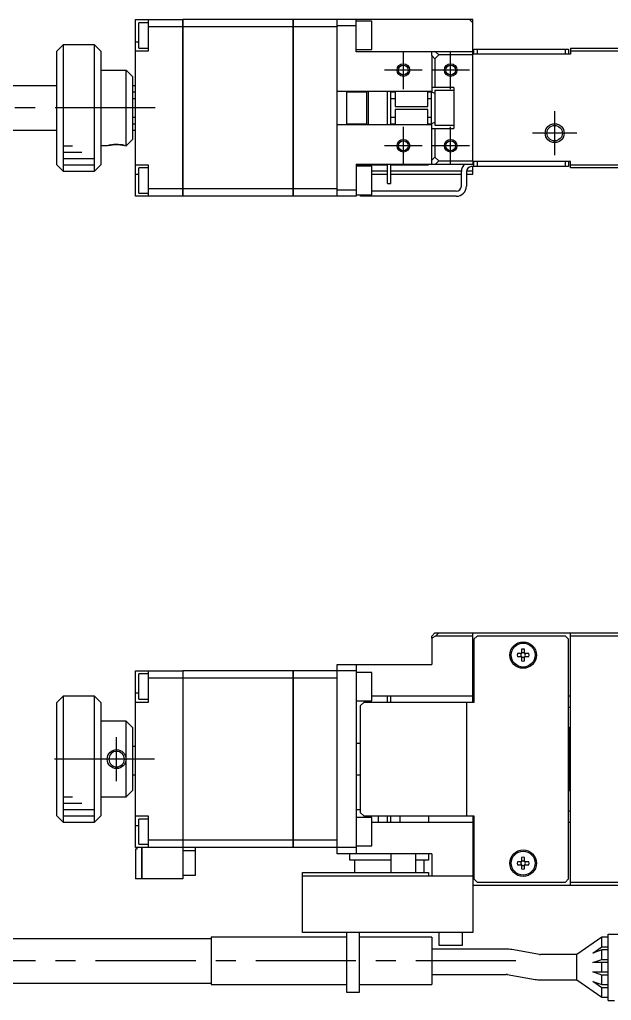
# Model space of a CAD drawing. Extents: x 0 to 730, y -8 to 432.
# Drawn here: x 151.8 to 245.7, y 276.7 to 432.2 of the extents above; entities that cross this region are included whole.
import ezdxf

# ---------------------------------------------------------------- set-up
doc = ezdxf.new("R2010")
doc.units = 0
doc.header["$LTSCALE"] = 0.5
doc.linetypes.add('CENTER', pattern=[50.8, 31.75, -6.35, 6.35, -6.35])
for name, color, linetype in [('MSM_CENTER', 1, 'CENTER'), ('MSM_CONTINUOUS', 7, 'CONTINUOUS'), ('MSM_NARROW', 5, 'CONTINUOUS')]:
    doc.layers.add(name, color=color, linetype=linetype)

msp = doc.modelspace()

# ---------------------------------------------------------------- linework, layer by layer
at = {"layer": 'MSM_CENTER'}
for p, q in [((212.72, 421.15), (212.72, 427.15)), ((220.22, 421.15), (220.22, 427.15)), ((215.72, 424.15), (209.72, 424.15)), ((223.22, 424.15), (217.22, 424.15)), ((173.32, 418.15), (82.6, 418.15)), ((236.72, 417.65), (236.72, 410.65)), ((212.72, 409.15), (212.72, 415.15)), ((220.22, 409.15), (220.22, 415.15)), ((240.22, 414.15), (233.22, 414.15)), ((215.72, 412.15), (209.72, 412.15)), ((223.22, 412.15), (217.22, 412.15)), ((167.22, 311.41), (167.22, 318.41)), ((173.22, 314.91), (155.22, 314.91)), ((230.57, 282.91), (81.77, 282.91))]:
    msp.add_line(p, q, dxfattribs=at)
at = {"layer": 'MSM_CONTINUOUS'}
for p, q in [((170.22, 432.15), (177.72, 432.15)), ((170.22, 404.15), (170.22, 432.15)), ((170.72, 427.65), (170.72, 431.65)), ((172.22, 431.65), (170.72, 431.65)), ((172.22, 432.15), (172.22, 427.15)), ((177.72, 431), (172.22, 431)), ((177.72, 404.15), (177.72, 432.15)), ((177.72, 432.14), (177.73, 432.14)), ((177.72, 431), (177.73, 431)), ((177.73, 432.15), (177.73, 404.15)), ((195.22, 432.15), (177.73, 432.15)), ((195.22, 431), (177.73, 431)), ((195.22, 404.15), (195.22, 432.15)), ((195.22, 432.14), (195.23, 432.14)), ((195.22, 431), (195.23, 431)), ((195.23, 432.15), (195.23, 404.15)), ((223.72, 432.15), (195.23, 432.15)), ((202.22, 431), (195.23, 431)), ((202.22, 404.15), (202.22, 432.15)), ((205.22, 431.15), (202.22, 431.15)), ((205.22, 427.05), (205.22, 432.15)), ((207.72, 431.9), (205.22, 431.9)), ((207.72, 427.4), (207.72, 431.9)), ((223.22, 432.15), (223.72, 431.65)), ((223.72, 409.65), (223.72, 432.15)), ((158.72, 428.15), (157.72, 427.15)), ((158.72, 428.15), (158.72, 408.15)), ((163.72, 428.15), (158.72, 428.15)), ((163.72, 408.15), (163.72, 428.15)), ((164.72, 427.15), (163.72, 428.15)), ((170.22, 428.65), (170.72, 428.65)), ((170.72, 427.65), (172.22, 427.65)), ((239.22, 427.65), (239.22, 426.65)), ((239.22, 427.65), (252.72, 427.65)), ((157.72, 409.15), (157.72, 427.15)), ((164.72, 427.15), (164.72, 409.15)), ((172.22, 427.15), (170.22, 427.15)), ((205.22, 427.4), (207.72, 427.4)), ((223.72, 427.05), (205.22, 427.05)), ((217.22, 426.44), (217.22, 427.05)), ((217.72, 425.94), (217.22, 426.44)), ((217.22, 426.44), (217.22, 420.64)), ((218.34, 426.55), (217.72, 425.94)), ((217.84, 427.05), (218.34, 426.55)), ((223.72, 426.55), (218.34, 426.55)), ((239.22, 426.65), (223.72, 426.65)), ((223.92, 426.65), (223.92, 427.45)), ((223.92, 427.45), (238.92, 427.45)), ((224.42, 427.45), (224.42, 426.65)), ((238.42, 426.65), (238.42, 427.45)), ((238.92, 427.45), (238.92, 426.65)), ((252.72, 427.15), (239.22, 427.15)), ((217.72, 425.94), (217.72, 421.4)), ((164.72, 424.15), (168.72, 424.15)), ((168.72, 412.15), (168.72, 424.15)), ((169.72, 423.15), (168.72, 424.15)), ((169.72, 423.15), (169.72, 413.15)), ((157.72, 421.65), (134.22, 421.65)), ((170.22, 421.65), (169.72, 421.65)), ((220.72, 421.4), (217.22, 421.4)), ((220.72, 421.4), (220.72, 414.9)), ((170.22, 420.65), (169.72, 420.65)), ((217.22, 420.75), (202.22, 420.75)), ((203.72, 415.55), (203.72, 420.75)), ((206.92, 420.65), (203.72, 420.65)), ((206.92, 415.55), (206.92, 420.75)), ((207.12, 420.75), (207.12, 415.55)), ((210.22, 415.55), (210.22, 420.75)), ((210.72, 415.55), (210.72, 420.75)), ((211.42, 420.65), (210.72, 420.65)), ((211.42, 420.75), (211.42, 418.4)), ((216.62, 418.4), (216.62, 420.75)), ((217.12, 420.65), (216.62, 420.65)), ((216.72, 420.65), (216.72, 420.75)), ((217.12, 420.75), (217.12, 415.55)), ((217.72, 420.43), (217.22, 420.64)), ((217.72, 420.9), (217.72, 415.4)), ((220.72, 420.9), (217.72, 420.9)), ((169.72, 419.65), (170.22, 419.65)), ((210.72, 419.65), (211.42, 419.65)), ((211.42, 418.4), (216.62, 418.4)), ((216.62, 419.65), (217.12, 419.65)), ((211.42, 417.9), (211.42, 415.55)), ((216.62, 417.9), (211.42, 417.9)), ((216.62, 415.55), (216.62, 417.9)), ((170.22, 416.65), (169.72, 416.65)), ((169.72, 415.65), (170.22, 415.65)), ((202.22, 415.55), (217.22, 415.55)), ((203.72, 415.65), (206.92, 415.65)), ((211.42, 416.65), (210.72, 416.65)), ((210.72, 415.65), (211.42, 415.65)), ((217.12, 416.65), (216.62, 416.65)), ((216.62, 415.65), (217.12, 415.65)), ((216.72, 415.55), (216.72, 415.65)), ((217.22, 415.66), (217.72, 415.87)), ((217.22, 409.87), (217.22, 415.66)), ((217.72, 415.4), (220.72, 415.4)), ((134.22, 414.65), (157.72, 414.65)), ((169.72, 414.65), (170.22, 414.65)), ((217.22, 414.9), (220.72, 414.9)), ((217.72, 414.9), (217.72, 410.37)), ((165.72, 412.15), (164.72, 412.15)), ((165.97, 412.15), (165.97, 412.15)), ((168.72, 412.15), (169.72, 413.15)), ((157.72, 409.15), (158.72, 408.15)), ((163.72, 408.15), (164.72, 409.15)), ((170.22, 409.15), (172.22, 409.15)), ((172.22, 409.15), (172.22, 404.15)), ((205.22, 409.25), (223.72, 409.25)), ((205.22, 409.25), (205.22, 404.15)), ((205.22, 409.15), (210.22, 409.15)), ((210.22, 406.15), (210.22, 409.25)), ((210.72, 406.15), (210.72, 409.25)), ((210.72, 409.15), (216.72, 409.15)), ((216.72, 409.15), (216.72, 409.25)), ((217.22, 409.87), (217.72, 410.37)), ((217.22, 409.25), (217.22, 409.87)), ((217.72, 410.37), (218.34, 409.75)), ((218.34, 409.75), (217.84, 409.25)), ((218.34, 409.75), (223.72, 409.75)), ((223.72, 409.65), (223.72, 409.25)), ((239.22, 409.65), (223.72, 409.65)), ((223.92, 408.85), (223.92, 409.65)), ((224.42, 409.65), (224.42, 408.85)), ((238.42, 408.85), (238.42, 409.65)), ((238.92, 409.65), (238.92, 408.85)), ((239.22, 408.65), (239.22, 409.65)), ((239.22, 409.15), (252.11, 409.15)), ((158.72, 408.15), (163.72, 408.15)), ((170.22, 407.65), (170.72, 407.65)), ((170.72, 404.65), (170.72, 408.65)), ((172.22, 408.65), (170.72, 408.65)), ((207.72, 408.9), (205.22, 408.9)), ((207.72, 404.4), (207.72, 408.9)), ((210.22, 408.15), (207.72, 408.15)), ((207.72, 407.65), (210.22, 407.65)), ((221.93, 408.15), (210.72, 408.15)), ((210.72, 407.65), (221.92, 407.65)), ((221.92, 405.75), (221.92, 408.05)), ((222.72, 408.05), (222.72, 405.75)), ((222.72, 407.65), (223.72, 407.65)), ((223.72, 408.15), (222.73, 408.15)), ((238.92, 408.85), (223.52, 408.85)), ((223.72, 407.65), (223.72, 408.85)), ((252.22, 408.65), (239.22, 408.65)), ((210.22, 406.15), (210.72, 406.15)), ((170.72, 404.65), (172.22, 404.65)), ((177.72, 405.31), (172.22, 405.31)), ((177.72, 405.31), (177.73, 405.31)), ((195.22, 405.31), (177.73, 405.31)), ((195.22, 405.31), (195.23, 405.31)), ((202.22, 405.31), (195.23, 405.31)), ((202.22, 405.15), (205.22, 405.15)), ((205.22, 404.4), (207.72, 404.4)), ((205.92, 404.15), (205.92, 404.4)), ((206.42, 404.4), (206.42, 404.15)), ((221.12, 404.95), (207.72, 404.95)), ((177.72, 404.15), (170.22, 404.15)), ((177.72, 404.16), (177.73, 404.16)), ((195.22, 404.15), (177.73, 404.15)), ((195.22, 404.16), (195.23, 404.16)), ((205.22, 404.15), (195.23, 404.15)), ((221.12, 404.15), (205.92, 404.15)), ((217.22, 334.41), (217.72, 334.91)), ((217.84, 334.41), (217.22, 334.1)), ((217.22, 334.1), (217.22, 334.41)), ((217.72, 334.91), (252.72, 334.91)), ((218.34, 334.91), (217.84, 334.41)), ((223.72, 334.41), (217.84, 334.41)), ((223.72, 323.91), (223.72, 334.91)), ((224.42, 334.41), (223.92, 333.91)), ((238.42, 334.41), (224.42, 334.41)), ((238.92, 333.91), (238.42, 334.41)), ((239.22, 294.91), (239.22, 334.91)), ((251.61, 334.41), (239.22, 334.41)), ((217.22, 334.1), (217.22, 329.91)), ((223.92, 333.91), (223.92, 323.91)), ((238.92, 295.91), (238.92, 333.91)), ((231.48, 331.65), (230.8, 331.65)), ((231.48, 332.33), (231.48, 331.65)), ((231.96, 331.65), (231.96, 332.33)), ((232.64, 331.65), (231.96, 331.65)), ((202.22, 329.91), (217.22, 329.91)), ((202.22, 299.91), (202.22, 329.91)), ((205.22, 329.91), (205.22, 299.91)), ((230.8, 331.17), (231.48, 331.17)), ((231.48, 331.17), (231.48, 330.49)), ((231.96, 330.49), (231.96, 331.17)), ((231.96, 331.17), (232.64, 331.17)), ((170.22, 300.91), (170.22, 328.91)), ((170.22, 328.91), (177.72, 328.91)), ((170.72, 324.41), (170.72, 328.41)), ((172.22, 328.41), (170.72, 328.41)), ((172.22, 328.91), (172.22, 323.91)), ((177.72, 328.91), (177.72, 295.91)), ((177.72, 328.9), (177.73, 328.9)), ((195.22, 328.91), (177.73, 328.91)), ((177.73, 328.91), (177.73, 296.91)), ((195.22, 300.91), (195.22, 328.91)), ((195.22, 328.9), (195.23, 328.9)), ((195.23, 328.91), (195.23, 300.91)), ((205.22, 328.91), (195.23, 328.91)), ((207.72, 328.66), (205.22, 328.66)), ((207.72, 324.16), (207.72, 328.66)), ((177.72, 327.75), (172.22, 327.75)), ((177.72, 327.75), (177.73, 327.75)), ((195.22, 327.75), (177.73, 327.75)), ((195.22, 327.75), (195.23, 327.75)), ((202.22, 327.75), (195.23, 327.75)), ((170.22, 325.41), (170.72, 325.41)), ((158.72, 324.91), (157.72, 323.91)), ((157.72, 305.91), (157.72, 323.91)), ((158.72, 324.91), (158.72, 304.91)), ((163.72, 324.91), (158.72, 324.91)), ((163.72, 304.91), (163.72, 324.91)), ((164.72, 323.91), (163.72, 324.91)), ((164.72, 323.91), (164.72, 305.91)), ((172.22, 323.91), (170.22, 323.91)), ((170.72, 324.41), (172.22, 324.41)), ((205.22, 324.16), (207.72, 324.16)), ((206.42, 323.91), (205.92, 323.41)), ((223.92, 323.91), (206.42, 323.91)), ((223.92, 324.91), (207.72, 324.91)), ((210.22, 323.91), (210.22, 324.91)), ((210.72, 323.91), (210.72, 324.91)), ((222.72, 323.91), (222.72, 305.91)), ((239.22, 324.91), (238.92, 324.91)), ((205.92, 306.41), (205.92, 323.41)), ((238.92, 323.16), (239.22, 323.16)), ((168.72, 320.91), (164.72, 320.91)), ((168.72, 308.91), (168.72, 320.91)), ((168.72, 320.91), (169.72, 319.91)), ((169.72, 319.91), (169.72, 309.91)), ((239.02, 319.91), (238.92, 319.91)), ((239.02, 309.91), (239.02, 319.91)), ((239.22, 319.71), (239.02, 319.91)), ((205.92, 317.41), (205.22, 317.41)), ((170.22, 316.91), (169.72, 316.91)), ((169.72, 312.41), (170.22, 312.41)), ((205.22, 312.41), (205.92, 312.41)), ((169.72, 309.91), (168.72, 308.91)), ((238.92, 309.91), (239.02, 309.91)), ((239.02, 309.91), (239.22, 310.11)), ((164.72, 308.91), (168.72, 308.91)), ((205.22, 306.91), (205.92, 306.91)), ((205.92, 306.41), (206.42, 305.91)), ((239.22, 306.66), (238.92, 306.66)), ((157.72, 305.91), (158.72, 304.91)), ((158.72, 304.91), (163.72, 304.91)), ((163.72, 304.91), (164.72, 305.91)), ((170.22, 305.91), (172.22, 305.91)), ((172.22, 305.41), (170.72, 305.41)), ((170.72, 301.41), (170.72, 305.41)), ((172.22, 305.91), (172.22, 300.91)), ((207.72, 305.66), (205.22, 305.66)), ((206.42, 305.91), (223.92, 305.91)), ((207.72, 301.16), (207.72, 305.66)), ((207.72, 304.91), (223.92, 304.91)), ((208.72, 305.91), (208.72, 304.91)), ((210.22, 304.91), (210.22, 305.91)), ((210.72, 304.91), (210.72, 305.91)), ((212.22, 304.91), (212.22, 305.91)), ((216.72, 305.91), (216.72, 304.91)), ((223.72, 305.91), (223.72, 287.41)), ((223.92, 305.91), (223.92, 295.91)), ((238.92, 304.91), (239.22, 304.91)), ((170.22, 304.41), (170.72, 304.41)), ((177.72, 302.06), (172.22, 302.06)), ((177.72, 302.07), (177.73, 302.07)), ((195.22, 302.06), (177.73, 302.06)), ((195.22, 302.07), (195.23, 302.07)), ((202.22, 302.06), (195.23, 302.06)), ((177.72, 300.91), (170.22, 300.91)), ((170.42, 300.61), (170.22, 300.61)), ((170.22, 300.61), (170.22, 295.91)), ((170.42, 300.91), (170.42, 300.61)), ((170.72, 301.41), (172.22, 301.41)), ((171.22, 295.91), (171.22, 300.91)), ((171.23, 300.91), (171.23, 295.91)), ((177.72, 300.92), (177.73, 300.92)), ((195.22, 300.91), (177.73, 300.91)), ((177.73, 300.41), (179.72, 300.41)), ((179.72, 296.51), (179.72, 300.91)), ((195.22, 300.92), (195.23, 300.92)), ((205.22, 300.91), (195.23, 300.91)), ((205.22, 301.16), (207.72, 301.16)), ((217.22, 299.91), (202.22, 299.91)), ((204.22, 298.91), (204.22, 299.91)), ((210.72, 298.91), (204.22, 298.91)), ((204.97, 298.91), (204.97, 296.91)), ((210.72, 299.91), (210.72, 296.91)), ((214.72, 296.91), (214.72, 299.91)), ((216.72, 298.91), (214.72, 298.91)), ((215.97, 298.91), (215.97, 296.91)), ((216.72, 299.91), (216.72, 298.91)), ((217.22, 299.91), (217.22, 296.41)), ((231.48, 298.65), (230.8, 298.65)), ((231.48, 299.33), (231.48, 298.65)), ((231.96, 298.65), (231.96, 299.33)), ((232.64, 298.65), (231.96, 298.65)), ((230.8, 298.17), (231.48, 298.17)), ((231.48, 298.17), (231.48, 297.49)), ((231.96, 297.49), (231.96, 298.17)), ((231.96, 298.17), (232.64, 298.17)), ((171.22, 295.91), (170.22, 295.91)), ((171.22, 295.92), (171.23, 295.92)), ((177.72, 295.91), (171.23, 295.91)), ((177.73, 296.91), (177.72, 296.91)), ((177.72, 296.51), (179.72, 296.51)), ((196.72, 296.91), (216.72, 296.91)), ((196.72, 287.41), (196.72, 296.91)), ((196.72, 296.41), (223.72, 296.41)), ((216.72, 296.91), (216.72, 296.41)), ((223.92, 295.91), (224.42, 295.41)), ((238.42, 295.41), (238.92, 295.91)), ((223.72, 294.91), (252.72, 294.91)), ((224.42, 295.41), (238.42, 295.41)), ((239.22, 295.41), (251.61, 295.41)), ((182.22, 286.41), (134.22, 286.41)), ((182.22, 286.66), (182.22, 279.16)), ((203.72, 286.66), (182.22, 286.66)), ((223.72, 287.41), (196.72, 287.41)), ((203.72, 277.91), (203.72, 287.41)), ((205.72, 287.41), (205.72, 277.91)), ((217.22, 286.66), (205.72, 286.66)), ((217.22, 286.66), (217.22, 279.16)), ((218.32, 287.41), (218.32, 285.41)), ((222.12, 285.41), (222.12, 287.41)), ((244.22, 286.66), (240.22, 283.91)), ((244.22, 285.16), (244.22, 286.66)), ((245.22, 286.66), (244.22, 286.66)), ((245.22, 276.66), (245.22, 287.16)), ((245.22, 287.16), (247.22, 287.16)), ((229.04, 284.78), (217.22, 284.78)), ((218.32, 285.41), (222.12, 285.41)), ((234.31, 283.92), (229.91, 284.7)), ((242.77, 284.16), (244.22, 285.16)), ((244.22, 284.66), (242.77, 284.16)), ((244.22, 285.16), (245.22, 285.16)), ((244.22, 283.16), (244.22, 284.66)), ((245.22, 284.66), (244.22, 284.66)), ((240.22, 283.91), (234.49, 283.91)), ((240.22, 279.91), (240.22, 283.91)), ((242.77, 282.66), (244.22, 283.16)), ((244.22, 283.16), (245.22, 283.16)), ((245.22, 282.66), (242.77, 282.66)), ((244.22, 281.16), (244.22, 282.66)), ((217.22, 280.78), (229.04, 280.78)), ((229.21, 280.76), (233.62, 279.98)), ((234.49, 279.91), (240.22, 279.91)), ((240.22, 279.91), (244.22, 277.16)), ((244.22, 280.66), (242.77, 281.16)), ((242.77, 281.16), (245.22, 281.16)), ((244.22, 279.16), (244.22, 280.66)), ((245.22, 280.66), (244.22, 280.66)), ((134.22, 279.41), (182.22, 279.41)), ((182.22, 279.16), (203.72, 279.16)), ((205.72, 279.16), (217.22, 279.16)), ((244.22, 278.66), (242.77, 279.66)), ((242.77, 279.66), (244.22, 279.16)), ((244.22, 279.16), (245.22, 279.16)), ((244.22, 277.16), (244.22, 278.66)), ((245.22, 278.66), (244.22, 278.66)), ((205.72, 277.91), (203.72, 277.91)), ((244.22, 277.16), (245.22, 277.16)), ((245.22, 276.66), (246.22, 276.66))]:
    msp.add_line(p, q, dxfattribs=at)
for centre, radius in [((212.72, 424.15), 0.783), ((220.22, 424.15), 0.783), ((236.72, 414.15), 1.23), ((212.72, 412.15), 0.783), ((220.22, 412.15), 0.783), ((231.72, 331.41), 2.1), ((231.72, 331.41), 1.9), ((231.72, 298.41), 2.1), ((231.72, 298.41), 1.9)]:
    msp.add_circle(centre, radius, dxfattribs=at)
at = {"layer": 'MSM_CONTINUOUS', "extrusion": (0, 0, -1)}
msp.add_circle((-167.22, 314.91), 1.23, dxfattribs=at)
at = {"layer": 'MSM_CONTINUOUS'}
for centre, radius, start, end in [((167.22, 406.29), 6, 77.9767, 102.0233), ((223.52, 408.05), 1.6, 131.4097, 180), ((223.52, 408.05), 0.8, 90, 180), ((221.12, 405.75), 0.8, 270, 0), ((221.12, 405.75), 1.6, 270, 0), ((231.72, 331.41), 0.95, 165.3667, 194.6333), ((231.72, 331.41), 0.365, 138.8496, 221.1504), ((231.72, 331.41), 0.95, 75.3667, 104.6333), ((231.72, 331.41), 0.365, 48.8496, 131.1504), ((231.72, 331.41), 0.365, 318.8496, 41.1504), ((231.72, 331.41), 0.95, 345.3667, 14.6333), ((231.72, 331.41), 0.365, 228.8496, 311.1504), ((231.72, 331.41), 0.95, 255.3667, 284.6333), ((231.72, 298.41), 0.95, 165.3667, 194.6333), ((231.72, 298.41), 0.365, 138.8496, 221.1504), ((231.72, 298.41), 0.95, 75.3667, 104.6333), ((231.72, 298.41), 0.365, 48.8496, 131.1504), ((231.72, 298.41), 0.365, 318.8496, 41.1504), ((231.72, 298.41), 0.95, 345.3667, 14.6333), ((231.72, 298.41), 0.365, 228.8496, 311.1504), ((231.72, 298.41), 0.95, 255.3667, 284.6333), ((229.04, 279.78), 5, 80, 90), ((234.49, 284.91), 1, 260, 270), ((229.04, 279.78), 1, 80, 90), ((234.49, 284.91), 5, 260, 270)]:
    msp.add_arc(centre, radius, start, end, dxfattribs=at)
at = {"layer": 'MSM_NARROW'}
for p, q in [((158.72, 412.15), (160.22, 412.15)), ((168.48, 412.21), (168.72, 412.15)), ((158.72, 411.15), (161.72, 411.15)), ((158.72, 410.15), (163.72, 410.15)), ((158.72, 409.15), (163.72, 409.15)), ((158.72, 308.91), (160.22, 308.91)), ((158.72, 307.91), (161.72, 307.91)), ((158.72, 306.91), (163.72, 306.91)), ((158.72, 305.91), (163.72, 305.91))]:
    msp.add_line(p, q, dxfattribs=at)
for centre, radius in [((212.72, 424.15), 1), ((220.22, 424.15), 1), ((236.72, 414.15), 1.5), ((212.72, 412.15), 1), ((220.22, 412.15), 1), ((167.22, 314.91), 1.5)]:
    msp.add_circle(centre, radius, dxfattribs=at)
msp.add_arc((167.22, 406.37), 5.98, 77.7902, 104.4982, dxfattribs=at)

doc.saveas('drawing.dxf')
